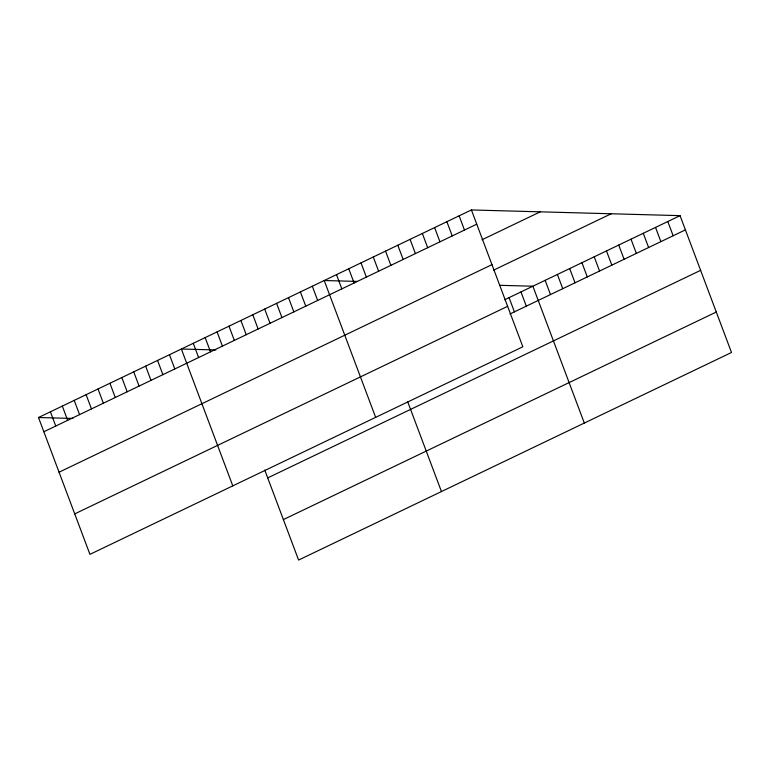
<?xml version="1.0" encoding="UTF-8"?>
<svg xmlns="http://www.w3.org/2000/svg" width="770" height="770" viewBox="0 0 770 770"><rect width="100%" height="100%" fill="white"/><g stroke="black" fill="none" stroke-linecap="round" stroke-linejoin="round"><path stroke-width="1.16" d="M471.404 209.95L522.84 346.789L89.936 554.352L38.5 417.513L471.404 209.95L680.064 215.648L731.5 352.487L298.596 560.05L264.755 470.037M43.852 431.739L476.755 224.176M482.001 239.759L540.261 211.827M59.059 472.203L491.963 264.639M493.657 270.126L611.207 213.762M504.735 299.713L680.064 215.648M74.728 513.888L507.632 306.325M510.087 313.939L685.416 229.874M267.719 477.9L700.623 270.337M283.389 519.586L716.293 312.023M357.501 281.425L324.218 280.521L375.654 417.359M499.595 285.304L532.879 286.219L584.315 423.057M215.783 349.955L181.354 349.012L232.79 485.86M38.5 417.513L72.929 418.447M667.802 221.529L673.144 235.755M655.53 227.41L660.881 241.636M643.268 233.291L648.619 247.517M631.005 239.172L636.347 253.397M618.734 245.053L624.085 259.278M606.471 250.933L611.823 265.159M594.209 256.814L599.551 271.04M581.937 262.695L587.289 276.921M569.675 268.576L575.026 282.802M557.403 274.457L562.755 288.683M545.141 280.338L550.492 294.564M520.972 291.926L526.324 306.152M509.066 297.634L514.418 311.86M459.141 215.831L464.483 230.057M446.869 221.712L452.221 235.938M434.607 227.593L439.959 241.819M422.345 233.474L427.687 247.699M410.073 239.355L415.425 253.58M397.811 245.235L403.162 259.461M385.549 251.116L390.891 265.342M373.277 256.997L378.628 271.223M361.014 262.878L366.366 277.104M407.619 401.536L441.451 491.558M348.752 268.759L354.094 282.985M336.48 274.64L341.832 288.865M312.312 286.228L317.663 300.454M300.406 291.936L305.757 306.162M288.5 297.644L293.851 311.869M276.594 303.351L281.945 317.577M264.697 309.059L270.039 323.284M252.791 314.766L258.133 328.992M240.885 320.474L246.227 334.7M228.979 326.182L234.33 340.407M217.073 331.889L222.424 346.115M205.167 337.597L210.518 351.832M193.26 343.305L198.612 357.54M169.458 354.72L174.8 368.955M157.552 360.427L162.894 374.663M145.645 366.135L150.997 380.37M133.739 371.843L139.091 386.078M121.833 377.55L127.185 391.786M109.927 383.267L115.279 397.493M98.021 388.975L103.373 403.201M86.115 394.683L91.466 408.909M74.218 400.39L79.56 414.616M62.312 406.098L67.654 420.324M50.406 411.806L55.758 426.031"/></g></svg>
